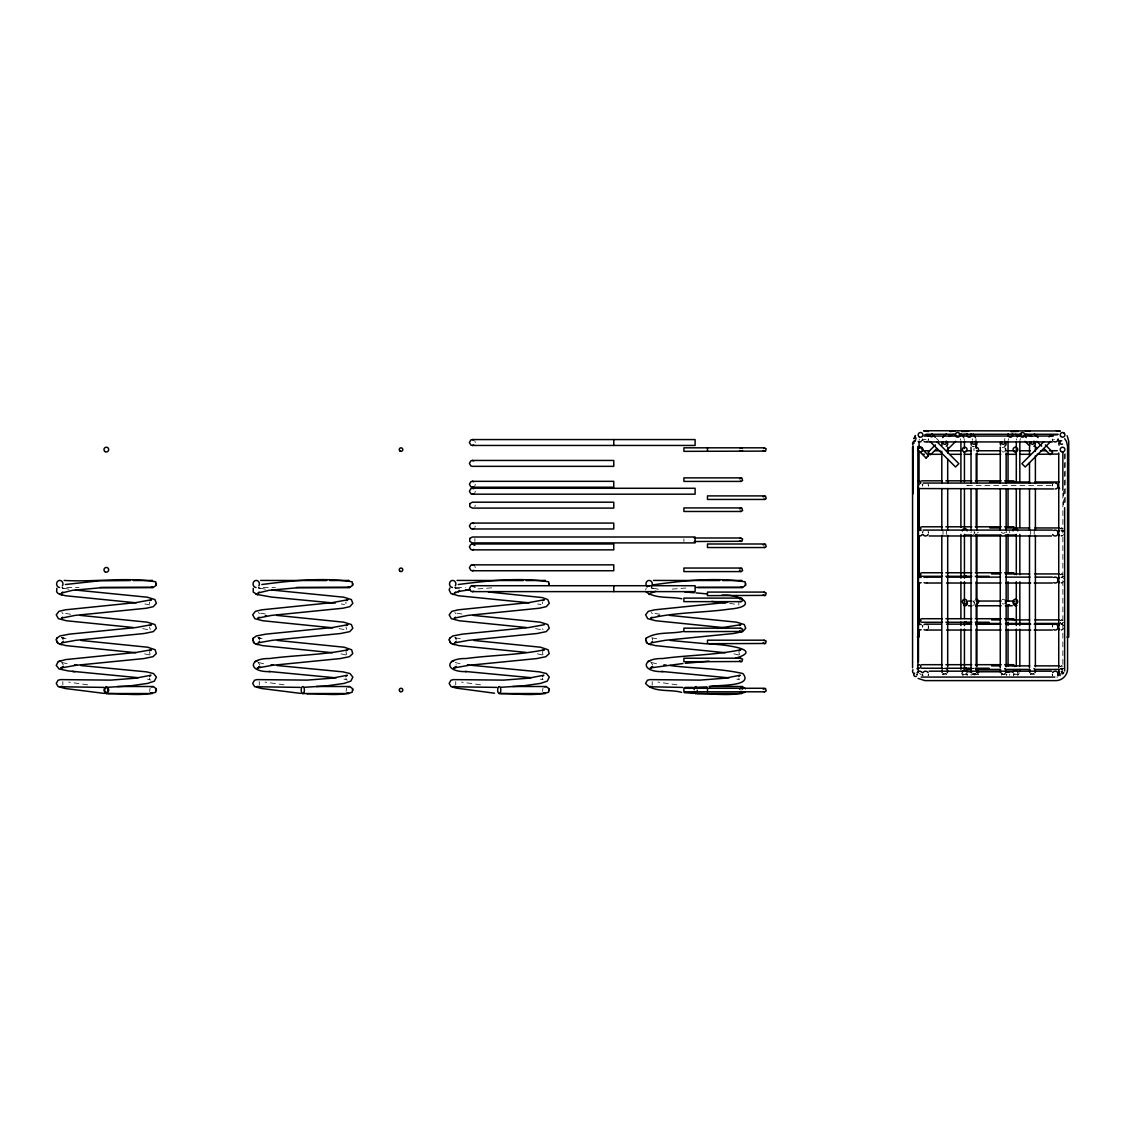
<?xml version="1.0" encoding="UTF-8"?>
<svg xmlns="http://www.w3.org/2000/svg" width="1125" height="1125" viewBox="0 0 1125 1125"><rect width="100%" height="100%" fill="white"/><g stroke="black" fill="none" stroke-linecap="round" stroke-linejoin="round"><path stroke-width="0.75" stroke-dasharray="5 3.75" d="M149.527 651.572L150.061 654.637M345.966 651.572L346.514 654.637M542.419 651.572L542.953 654.637M738.872 651.572L739.406 654.637M1004.555 440.423L1004.906 438.567M1016.409 439.903L1016.62 438.862M1019.911 440.423L1020.445 438.581M1008.141 440.311L1008.577 438.764M62.859 685.125L62.831 681.581M259.312 685.125L259.284 681.581M455.766 685.125L455.723 681.581M652.219 685.125L652.177 681.581M919.181 440.002L919.42 439.088M474.877 485.747L475.27 484.27M474.877 492.708L475.27 491.231M474.877 506.63L475.27 505.153M474.877 527.498L475.27 526.036M474.877 541.42L474.877 538.481M942.989 673.791L942.989 674.719L943.214 673.833A2.953 2.953 0 0 0 946.223 673.734L946.519 674.719L946.519 673.791M972.211 674.719L972.45 673.833A2.953 2.953 0 0 0 975.459 673.734L972.506 673.734A1.772 1.772 0 0 0 972.211 674.719L972.211 673.791M1001.447 674.719L1001.686 673.833A1.772 1.772 0 0 0 1001.447 674.719L1001.447 673.791M1030.683 673.791L1030.683 674.719L1030.922 673.833A2.953 2.953 0 0 0 1033.917 673.734A1.772 1.772 0 0 1 1034.213 674.719L1034.213 673.791M645.595 590.048L646.242 588.023M150.131 687.895L149.625 691.355M346.584 687.895L346.078 691.355M543.023 687.895L542.517 691.355M1018.462 674.634L1019.152 673.158M1006.453 675L1006.945 674.128M1061.536 672.933L1062.858 668.827L1062.858 490.205M1014.975 673.523L1013.766 674.831M1002.867 673.945L1001.545 675.169M1062.562 535.584L1061.086 535.978A2.953 2.953 0 0 0 1062.562 535.584L1063.645 534.516M1062.562 582.623L1061.086 583.017A2.953 2.953 0 0 0 1062.562 582.623L1063.645 581.541M1062.562 629.648L1061.086 630.042A2.953 2.953 0 0 0 1062.562 629.648L1063.645 628.566M921.22 440.409L924.933 439.341L928.575 440.339M1052.339 440.241L1054.378 439.481M1061.677 527.962L1060.144 528.848A1.772 1.772 0 0 1 1063.209 528.848L1060.58 527.962M1061.677 573.933L1060.144 574.819A1.772 1.772 0 0 1 1063.209 574.819L1060.58 573.933M1061.677 619.903L1060.144 620.789A1.772 1.772 0 0 1 1063.209 620.789L1060.58 619.903M1061.677 665.873L1060.144 666.759A1.772 1.772 0 0 1 1063.209 666.759L1060.58 665.873M672.244 589.092L688.612 587.827M477.956 588.895L492.159 587.827M66.783 587.475L78.989 587.461M263.236 587.475L275.442 587.461M456.581 587.475L465.427 587.461M967.387 485.536L1053.9 485.536M1056.698 677.067L1057.655 677.067M676.941 684.83L657.984 682.102M480.502 684.83L461.545 682.102M284.048 684.83L265.092 682.102M87.595 684.83L68.639 682.102M729.591 603.323L739.055 604.898M659.939 614.25L653.147 613.139M70.594 614.25L63.788 613.139M535.584 628.636L543.488 630.112L542.461 628.805M339.145 628.636L347.048 630.112L345.881 626.991M142.692 628.636L150.595 630.112L149.428 626.991M658.308 589.205L650.883 587.728L653.288 588.459M461.953 614.039L456.694 613.139M265.416 589.205L257.977 587.728L259.65 588.234L258.75 587.869M265.5 614.039L260.241 613.139M68.963 589.205L61.537 587.728L63.211 588.234L62.297 587.869M733.922 653.85L740.545 655.341M537.469 653.85L544.092 655.341M341.016 653.85L347.639 655.341M144.577 653.85L151.186 655.341M537.736 603.97L540.998 604.547M656.691 638.761L651.783 637.833L653.428 638.297M341.283 603.97L344.559 604.547M460.252 638.761L455.344 637.833L456.989 638.297M144.83 603.97L149.709 604.898M459.731 588.881L454.43 587.728L456.834 588.459M260.536 638.297L258.891 637.833L262.462 638.55M66.009 638.55L61.566 637.594L63.155 638.817L61.692 637.27L63.323 640.223M656.536 663.778L651.263 662.484M460.083 663.778L454.402 662.259L456.202 664.734M263.63 663.778L258.37 662.484M67.191 663.778L61.917 662.484M736.819 679.078L739.237 679.697M540.38 679.078L542.798 679.697M343.927 679.078L347.288 680.077M147.473 679.078L150.848 680.077M1062.562 530.48L1061.086 530.086A2.953 2.953 0 0 1 1062.562 530.48L1063.645 531.562M1062.562 577.519L1061.086 577.125A2.953 2.953 0 0 1 1062.562 577.519L1063.645 578.587M1062.562 624.544L1061.086 624.15A2.953 2.953 0 0 1 1062.562 624.544L1063.645 625.627M1062.562 671.569L1061.086 671.175A2.953 2.953 0 0 1 1062.562 671.569L1064.039 674.128A2.953 2.953 0 0 0 1063.645 672.652M61.566 637.594L64.083 638.297L62.438 637.833M258.019 637.594L259.692 638.072L258.764 637.72M258.736 587.953L260.381 588.459M62.283 587.953L63.928 588.459M455.217 637.72L456.145 638.072M651.642 587.869L652.556 588.234M455.203 587.869L456.103 588.234M921.459 674.972L919.519 673.355M650.855 662.259L652.697 664.875M257.962 662.259L259.791 664.875M61.509 662.259L63.352 664.875M978.75 674.831L977.541 673.523M966.966 674.831L965.756 673.523M936.45 438.412L938.742 440.705M454.809 637.495L456.061 638.817M258.356 637.495L259.608 638.817M258.145 637.27L259.762 640.223M651.136 587.475L652.261 588.558M454.683 587.475L455.822 588.558M258.23 587.475L259.369 588.558M61.791 587.475L62.916 588.558M739.167 679.247L738.745 677.995M346.275 679.247L345.839 677.995M149.822 679.247L149.4 677.995M651.277 612.506L652.345 613.688M454.823 612.506L455.892 613.688M258.37 612.506L259.453 613.688M61.931 612.506L63 613.688M973.364 673.158L974.067 674.634M961.58 673.158L962.283 674.634M542.939 679.5L542.292 677.995M972.155 438.764L972.591 440.311M960.37 438.764L960.806 440.311M738.872 603.703L738.773 602.03M542.419 603.703L542.32 602.03M149.527 603.703L149.428 602.03M652.289 638.592L652.669 640.223M455.836 638.592L456.216 640.223M345.98 603.703L345.881 602.03M1004.977 674.719L1004.752 673.833A2.953 2.953 0 0 1 1001.742 673.734L1004.681 673.734A1.772 1.772 0 0 1 1004.977 674.719L1004.977 673.791M917.283 674.719L917.058 673.833A1.772 1.772 0 0 1 917.283 674.719L917.283 673.791M916.692 674.128L917.1 675.605M474.877 441.042L475.27 442.519M474.877 566.311L475.27 567.788M1034.213 674.719L1033.973 673.833L1030.978 673.734A1.772 1.772 0 0 0 1030.683 674.719M975.755 674.719L975.516 673.833A1.772 1.772 0 0 1 975.755 674.719L975.755 673.791M975.825 438.567L976.177 440.423M964.041 438.567L964.392 440.423M1065.22 453.558L1065.22 505.969M1064.63 454.064L1064.63 505.955M1063.448 491.147L1063.448 506.714M1063.448 672.089L1063.448 673.791M1034.213 530.93L1034.213 534.389M1030.683 530.93L1030.683 534.389M946.519 530.93L946.519 534.389M942.989 530.93L942.989 534.389M683.902 538.875L683.902 541.519M942.989 674.719A1.772 1.772 0 0 1 943.214 673.833L946.223 673.734A1.772 1.772 0 0 1 946.519 674.719M974.348 674.128A2.362 1.673 -90 0 1 974.123 675.309M971.241 675.309A2.362 1.673 -90 0 1 971.016 674.128M973.519 601.369A2.362 1.673 -90 0 1 973.519 605.447M974.123 531.506A2.362 1.673 -90 0 1 973.519 534.727M971.016 532.688A2.362 1.673 -90 0 1 971.241 531.506M1009.716 674.128A2.362 1.673 -90 0 1 1009.491 675.309M1006.608 675.309A2.362 1.673 -90 0 1 1006.383 674.128M1009.491 531.506A2.362 1.673 -90 0 1 1009.716 532.688M1006.383 532.688A2.362 1.673 -90 0 1 1006.608 531.506M968.006 485.297A1.772 1.252 -90 0 1 966.755 485.297M966.769 673.538A2.362 2.362 0 0 1 962.691 673.538M1017.45 673.538A2.362 2.362 0 0 1 1013.372 673.538M978.258 673.538A2.362 2.362 0 0 1 974.18 673.538M1004.513 451.631A2.362 2.362 0 0 1 1002.15 451.631M1002.15 447.539A2.362 2.362 0 0 1 1004.513 447.539M974.18 450.759A2.362 2.362 0 0 1 974.18 448.411M1005.37 673.538A2.362 2.362 0 0 1 1001.292 673.538M1005.37 532.097A2.362 2.362 0 0 1 1001.292 532.097M1004.513 603.675A2.362 2.362 0 0 1 1002.15 603.675M1002.15 599.597A2.362 2.362 0 0 1 1004.513 599.597M978.258 532.097A2.362 2.362 0 0 1 977.4 532.955M975.038 532.955A2.362 2.362 0 0 1 974.18 532.097M974.18 602.817A2.362 2.362 0 0 1 974.18 600.455M922.598 438.975L922.191 440.452A2.953 2.953 0 0 0 922.598 438.975L922.992 440.452A2.953 2.953 0 0 1 922.598 438.975M928.491 438.975L928.097 440.452A2.953 2.953 0 0 0 928.491 438.975M922.992 484.538L922.598 486A2.953 2.953 0 0 0 922.191 484.538L922.598 486A2.953 2.953 0 0 1 922.992 484.538M922.992 531.562L922.598 533.039A2.953 2.953 0 0 1 922.992 531.562M922.992 625.627L922.598 627.089A2.953 2.953 0 0 0 922.191 625.627L922.598 627.089A2.953 2.953 0 0 1 922.992 625.627M928.491 627.089L928.097 628.566A2.953 2.953 0 0 0 928.097 625.627L928.491 627.089M922.598 674.128L922.191 675.605A2.953 2.953 0 0 0 922.598 674.128L922.992 675.605A2.953 2.953 0 0 1 922.598 674.128M928.491 674.128L928.097 675.605A2.953 2.953 0 0 0 928.491 674.128M967.387 674.128L967.064 675.309A2.362 2.362 0 0 0 967.387 674.128M1052.648 484.538L1052.255 486A2.953 2.953 0 0 1 1052.648 484.538M1018.069 674.128L1017.745 675.309A2.362 2.362 0 0 0 1018.069 674.128M1052.648 625.627L1052.255 627.089A2.953 2.953 0 0 1 1052.648 625.627M1063.209 530.62L1061.677 531.506A1.772 1.772 0 0 0 1063.209 530.62M1063.209 576.591L1061.677 577.477A1.772 1.772 0 0 0 1063.209 576.591M1063.209 622.561L1061.677 623.447A1.772 1.772 0 0 0 1063.209 622.561M1063.209 668.531L1061.677 669.417L1060.144 668.531A1.772 1.772 0 0 0 1063.209 668.531M1064.236 672.652L1061.677 674.128A2.953 2.953 0 0 0 1064.236 672.652M944.747 668.236L943.284 668.63A2.953 2.953 0 0 1 944.747 668.236M973.983 668.236L972.506 668.63A2.953 2.953 0 0 1 973.983 668.236M1061.677 668.236L1060.2 668.63A2.953 2.953 0 0 1 1063.153 668.63L1061.677 668.236M973.983 446.639L972.506 446.245A2.953 2.953 0 0 0 973.983 446.639M1062.562 673.186L1061.677 672.947A1.772 1.772 0 0 1 1063.209 673.833L1062.562 673.186M1060.791 623.208L1060.144 622.561A1.772 1.772 0 0 0 1060.791 623.208M1052.648 440.452L1052.255 438.975A2.953 2.953 0 0 0 1052.648 440.452M1052.648 675.605L1052.255 674.128A2.953 2.953 0 0 0 1052.648 675.605M1013.667 675.309L1013.358 674.128A2.362 2.362 0 0 0 1013.667 675.309M928.491 486L928.097 484.538A2.953 2.953 0 0 1 928.491 486M928.491 533.039L928.097 531.562A2.953 2.953 0 0 1 928.491 533.039M962.986 675.309L962.662 674.128A2.362 2.362 0 0 0 962.986 675.309"/><path stroke-width="1.5" d="M1019.841 669.417L1019.602 671.639M100.055 587.461L153.225 587.489L156.15 585.352L155.728 581.808C126.197 576.844 94.416 582.314 64.139 580.43M296.508 587.461L349.664 587.489L352.603 585.352L352.181 581.808C323.002 577.195 291.403 580.739 261.816 584.508M549.056 585.323L548.634 581.808C519.455 577.195 487.856 580.739 458.269 584.508M698.091 587.489L742.57 587.489L745.495 585.352L745.088 581.808C715.388 577.238 683.212 580.627 653.161 584.845M156.15 585.352L156.417 583.538M352.603 585.352L352.856 583.538M549.056 585.352L549.309 583.538M745.495 585.352L745.763 583.538M915.708 439.327L916.073 437.962M136.055 652.739L65.855 645.595L58.219 643.528L56.306 639.83M332.508 652.739L262.308 645.595L254.672 643.528L252.745 639.83M526.092 652.416L458.761 645.595L451.125 643.528L449.198 639.83M725.4 652.739L655.2 645.595L647.564 643.528L645.652 639.83M56.784 638.269L59.892 635.962L69.567 634.12L135.942 627.539L151.453 624.698L150.173 625.5M253.223 638.269L256.345 635.962L266.02 634.12L332.395 627.539L347.906 624.698L346.627 625.5M449.677 638.269L452.784 635.962L462.459 634.12L528.834 627.539L544.359 624.698M646.13 638.269C656.353 631.477 670.795 634.022 682.608 631.575M56.25 640.013L56.827 638.086M252.703 640.013L253.28 638.086M449.156 640.013L449.733 638.086M645.595 640.013L646.172 638.086M56.798 588.319L56.658 591.82L58.008 593.452L65.222 595.716L136.252 602.831M253.252 588.319L253.223 592.116L257.667 594.773M914.077 438.75L915.511 435.488M449.803 588.023L449.156 590.048L450.9 593.452L458.128 595.716L529.158 602.831M259.228 592.073L257.962 593.044L269.1 590.288L298.406 587.672L349.622 587.405L347.977 587.18M455.667 592.073L454.416 593.044L459.661 591.202L458.1 591.525L469.688 589.753M62.775 592.073L61.523 593.044L72.661 590.288L101.967 587.672L153.169 587.405L151.523 587.18M914.147 438.441L915.272 435.895M149.653 676.181L150.919 675.239L135.45 678.206L110.686 680.119L60.511 679.612L58.05 680.259L56.25 683.423L58.134 686.602L65.18 688.5L104.302 693.408M738.998 676.181L740.278 675.239L724.795 678.206L700.031 680.119L649.856 679.612L647.395 680.259L645.595 683.423C653.217 692.93 670.542 689.034 681.68 692.381M346.092 676.181L347.372 675.239L331.889 678.206L307.125 680.119L256.964 679.612L254.503 680.259L252.703 683.423L254.587 686.602L261.633 688.5L300.755 693.408M542.545 676.181L543.825 675.239L528.342 678.206L503.578 680.119L453.403 679.612L450.942 680.259L449.142 683.423L451.027 686.602L456.258 688.106L494.494 693.211M62.677 617.189L61.369 618.131L75.066 615.403L146.447 608.231L153.366 606.656L156.375 603.323L154.912 599.569L147.333 597.206L75.431 590.034M259.116 617.189L257.808 618.131L271.519 615.403L342.886 608.231L349.805 606.656L352.828 603.323L351.352 599.569L343.786 597.206L271.884 590.034M652.022 617.189L650.714 618.131C676.336 612.084 703.378 612.858 729.492 609.089C760.598 606.53 739.575 593.438 721.659 595.294M455.569 617.189L454.261 618.131L467.958 615.403L539.339 608.231L546.258 606.656L549.281 603.323L547.805 599.569L542.222 597.572L488.405 591.961M117.155 686.503L153.281 686.517L156.178 688.725L155.686 692.269C140.667 696.502 123.581 693.38 107.902 693.633M316.308 686.489L349.72 686.517L352.631 688.725L352.125 692.269C338.006 696.445 321.82 693.352 307.055 693.788M512.761 686.489L546.173 686.517L549.084 688.725L548.578 692.269C533.559 696.502 516.473 693.38 500.808 693.633M1017.225 437.133L1018.111 435.516M63.042 666.38L61.889 667.786L76.162 665.283L143.845 658.575L152.958 656.691L156.291 653.625L155.18 649.758L147.628 647.212L80.958 640.448M259.495 666.38L258.342 667.786L272.616 665.283L340.284 658.575L349.411 656.691L352.73 653.625L351.633 649.758L344.081 647.212L277.397 640.448M455.948 666.38L454.781 667.786L469.069 665.283L536.737 658.575L545.864 656.691L549.183 653.625L548.086 649.758L540.52 647.212L473.85 640.448M652.402 666.38L651.234 667.786L682.959 663.525M150.173 600.539L151.453 599.752L135.914 602.606L65.362 609.82L58.95 611.339L56.264 614.827L58.402 618.666L66.347 620.747L133.411 627.511M346.627 600.539L347.906 599.752L332.353 602.606L261.816 609.82L255.403 611.339L252.717 614.827L254.841 618.666L262.8 620.747L332.747 627.834M543.066 600.539L544.345 599.752L528.806 602.606L458.255 609.82L451.856 611.339L449.17 614.827L451.294 618.666L459.239 620.747L526.303 627.511M150.455 650.166L149.836 650.616L151.425 649.786L136.223 652.416L65.644 659.587L58.022 661.781L56.264 665.423L59.062 668.967L68.316 670.922L138.22 677.686M346.894 650.166L346.289 650.616L347.878 649.786C322.186 655.144 295.636 655.045 269.648 658.533C247.373 658.139 248.4 672.342 270.141 671.611M543.347 650.166L542.742 650.616L544.331 649.786C518.639 655.13 492.089 655.031 466.087 658.533C443.827 658.139 444.853 672.342 466.594 671.611M739.8 650.166L739.181 650.616L740.77 649.786C715.092 655.144 688.542 655.045 662.541 658.533C640.28 658.139 641.306 672.342 663.047 671.611M739.519 625.5L740.812 624.698L717.342 628.383M919.153 451.125L926.03 458.002L926.55 457.481M919.35 446.344L928.519 455.513L927.998 456.033M742.598 450.464L741.066 451.35L739.547 450.464M739.547 478.758L741.952 478.111L742.598 480.53L741.066 481.416L683.902 481.416L683.902 477.872L741.066 477.872M739.547 508.809L741.952 508.163L742.598 510.581L741.066 511.467L683.902 511.467L683.902 507.923L741.066 507.923M763.116 496.786L765.534 496.139L766.181 498.558L764.648 499.444L707.484 499.444L707.484 495.9L764.648 495.9M763.116 544.88L765.534 544.233L766.181 546.652L764.648 547.538L707.484 547.538L707.484 543.994L764.648 543.994M739.547 568.927L741.952 568.28L742.598 570.698L741.066 571.584L683.902 571.584L683.902 568.041L741.066 568.041M739.547 598.978L741.952 598.331L742.598 600.75L741.066 601.636L683.902 601.636L683.902 598.106L741.066 598.106M935.381 444.909L928.083 452.208L930.586 454.711L936.661 448.622M942.68 437.611L946.322 433.955M926.03 458.002L928.519 455.513M947.236 449.845L955.744 441.323M739.547 689.161L741.066 688.275L742.598 689.161M763.116 689.161L765.534 688.514L766.181 690.919L764.648 691.805L683.902 691.805L683.902 688.275L764.648 688.275M1043.803 441.731L1021.88 463.655L1025.212 466.987L1050.778 441.422M63.042 641.616L61.72 642.839L75.853 640.308L144.169 633.516L153.352 631.617L156.375 628.284L154.898 624.53L147.319 622.181L80.17 615.375M259.495 641.616L258.173 642.839L272.306 640.308L340.608 633.516L349.791 631.617L352.828 628.284L351.352 624.53L343.758 622.181L276.623 615.375M455.948 641.616L454.612 642.839L468.759 640.308L537.061 633.516L546.244 631.617L549.281 628.284L547.805 624.53L540.211 622.181L473.062 615.375M652.388 641.616L651.066 642.839L665.212 640.308L733.514 633.516L742.697 631.617L745.72 628.284L744.258 624.53L736.664 622.181L669.516 615.375M948.825 436.458L953.297 434.405M650.869 593.044L655.819 591.272M745.031 692.269C730.013 696.502 712.927 693.38 697.247 693.633M1048.922 436.837L1053.436 434.869L1057.486 434.756M648.112 586.364L649.828 585.661M962.634 435.052L965.081 434.405M150.778 581.133L152.48 580.444L133.312 580.556M347.231 581.133L348.933 580.444L329.766 580.556M543.684 581.133L545.372 580.444L526.219 580.556M740.123 581.133L741.825 580.444L722.658 580.556M61.158 660.558L58.472 661.528M257.611 660.558L254.925 661.528M454.05 660.558L451.378 661.528M650.503 660.558L647.831 661.528M63.436 666.998L60.82 667.941L62.508 667.336M259.889 666.998L257.273 667.941L258.961 667.336M456.342 666.998L453.727 667.941L455.414 667.336M652.795 666.998L650.18 667.941L651.853 667.336M61.636 686.348L60.131 686.756L103.739 687.389M258.089 686.348L256.584 686.756L300.192 687.389M454.542 686.348L453.023 686.756L496.631 687.389M650.995 686.348L649.477 686.756L682.748 687.417M1011.066 431.662L1018.434 431.381M950.034 431.55L955.055 430.917M961.819 431.55L968.695 431.311M472.331 439.566L470.855 439.959L469.378 442.519L470.855 445.064L472.331 445.458L695.109 445.458L695.109 439.566L472.331 439.566L473.808 439.959M472.331 445.458L473.808 445.064M472.331 460.448L470.855 460.842L469.378 463.387L470.855 465.947L472.331 466.341L613.772 466.341L613.772 460.448L472.331 460.448L473.808 460.842M472.331 481.331L470.855 481.725L469.378 484.27L470.855 486.83L472.331 487.223L613.772 487.223L613.772 481.331L472.331 481.331L473.808 481.725M472.331 487.223L473.808 486.83M472.331 488.278L470.855 488.686L469.378 491.231L470.855 493.777L472.331 494.184L695.109 494.184L695.109 488.278L472.331 488.278L473.808 488.686M472.331 494.184L473.808 493.777M740.194 448.059L741.952 448.059M472.331 523.083L470.855 523.477L469.378 526.036L470.855 528.581L472.331 528.975L613.772 528.975L613.772 523.083L472.331 523.083L473.808 523.477M763.763 448.059L766.181 448.706L765.534 451.111L683.902 451.35L683.902 447.82L764.648 447.82M472.331 528.975L473.808 528.581M472.331 543.966L470.855 544.359L469.378 546.905L470.855 549.464L472.331 549.858L613.772 549.858L613.772 543.966L472.331 543.966L474.877 545.442M472.331 549.858L473.808 549.464M472.331 564.848L470.855 565.242L469.378 567.788L470.855 570.347L472.331 570.741L613.772 570.741L613.772 564.848L472.331 564.848L473.808 565.242M472.331 570.741L473.808 570.347M472.331 585.717L470.855 586.125L469.378 588.67L470.855 591.216L472.331 591.623L695.109 591.623L695.109 585.717L472.331 585.717L474.877 587.194M472.331 591.623L473.808 591.216M740.194 538.228L742.598 538.875L741.952 541.28L694.223 541.519M763.763 592.327L766.181 592.973L765.534 595.392L707.484 595.631L707.484 592.087L764.648 592.087M740.194 628.397L742.598 629.044L741.952 631.462L683.902 631.688L683.902 628.158L741.066 628.158M763.763 640.42L766.181 641.067L765.534 643.472L707.484 643.711L707.484 640.181L764.648 640.181M740.194 658.448L742.598 659.095L741.952 661.514L683.902 661.753L683.902 658.209L741.066 658.209M741.952 691.566L740.194 691.566M65.362 584.508L99.042 580.837L130.303 580.542M923.892 430.959L926.128 430.72M1058.597 454.064L1037.264 454.303M735.413 658.252C767.812 648.661 715.908 643.725 709.158 644.062M727.678 602.311L654.708 609.82L648.295 611.339L645.609 614.827L647.747 618.666L655.692 620.747L725.639 627.834M153.014 686.672L151.439 686.812M349.467 686.672L347.892 686.812M545.906 686.672L544.345 686.812M742.359 686.672L740.798 686.812M1025.381 430.959L1030.219 431.381M709.087 661.177L685.322 663.314M709.58 686.7C715.331 684.478 754.355 687.459 742.894 673.552C719.072 668.123 694.237 668.686 670.036 665.522M1057.261 450.703L1049.428 450.759M706.964 686.869L697.584 687.277M695.841 587.447L742.514 587.405L740.869 587.18M108.239 687.277L129.952 685.913L147.727 683.381L154.378 681.131L156.417 677.123L153.548 673.552L146.573 671.864L80.691 665.522M304.692 687.277L326.405 685.913L344.166 683.381L350.831 681.131L352.856 677.123L349.988 673.552L343.012 671.864L277.13 665.522M501.131 687.277L522.858 685.913L540.619 683.381L547.27 681.131L549.309 677.123L546.441 673.552L539.466 671.864L471.53 665.297M693.084 687.389L685.097 687.431M923.906 430.734L928.434 431.536M1026.605 434.391L1031.906 436.458M709.214 686.489L742.261 686.475L745.537 688.781M260.592 580.43L326.756 580.542M457.045 580.43L523.209 580.542M653.484 580.43L719.648 580.542M106.13 693.548L152.395 693.534L150.722 692.817M302.583 693.548L348.848 693.534L347.175 692.817M499.036 693.548L545.302 693.534L543.614 692.817M695.489 693.548L741.755 693.534L740.067 692.817M924.356 430.734L1060.369 430.959M926.1 434.25L955.659 434.264M959.105 434.25L1021.669 434.264M1025.114 434.25L1058.147 434.264M924.033 436.036L1053.281 436.036M927.112 441.928L1052.452 441.928M924.356 450.759L929.573 450.759M934.777 450.759L939.994 450.759M946.941 450.759L960.834 450.759M966.052 450.759L971.255 450.759M976.472 450.759L1000.786 450.759M1006.003 450.759L1014.68 450.759M1019.897 450.759L1030.317 450.759M1040.737 450.759L1045.955 450.759M927.83 454.303L941.723 454.303M950.414 454.303L960.834 454.303M964.308 454.303L971.255 454.303M976.472 454.303L1000.786 454.303M1006.003 454.303L1016.423 454.303M1019.897 454.303L1030.317 454.303M921.642 480.825L942.412 480.825M945.872 480.825L971.817 480.825M975.291 480.825L1001.236 480.825M1004.695 480.825L1013.358 480.825A1.772 1.252 -90 0 1 1014.441 481.697M989.873 481.992L1000.252 481.992M1005.455 481.992L1029.67 481.992M1034.859 481.992L1059.089 481.992M923.077 483.061L1053.281 483.061M1053.619 488.953L918.169 488.559M921.642 526.795L942.412 526.795M945.872 526.795L971.817 526.795M975.291 526.795L1001.236 526.795M1004.695 526.795L1013.358 526.795M989.873 527.962L1000.252 527.962M1005.455 527.962L1029.67 527.962M1034.859 527.962L1059.089 527.962M923.077 530.086L1052.452 530.086M965.025 535.036L971.916 535.036M975.361 535.036L1001.166 535.036M1005.37 535.036L1015.706 535.036M929.18 535.978L1051.566 535.978M694.223 537.989L741.066 537.989M921.642 572.752L942.412 572.752M945.872 572.752L971.817 572.752M975.291 572.752L1001.236 572.752M1004.695 572.752L1013.358 572.752M991.603 573.933L1000.252 573.933M1005.455 573.933L1029.67 573.933M1034.859 573.933L1059.089 573.933M921.642 576.295L942.412 576.295M945.872 576.295L971.817 576.295M975.291 576.295L989.128 576.295M927.112 577.125L941.33 577.125M946.547 577.125L970.903 577.125M976.12 577.125L1000.463 577.125M1005.68 577.125L1030.022 577.125M1035.239 577.125L1052.452 577.125M927.112 583.017L941.33 583.017M946.547 583.017L971.578 583.017M976.12 583.017L1001.137 583.017M1005.68 583.017L1030.697 583.017M1034.184 583.017L1052.452 583.017M968.484 601.045L971.916 601.045M977.077 601.045L1001.166 601.045M1005.37 601.045L1012.261 601.045M968.484 605.756L971.916 605.756M975.361 605.756L1001.166 605.756M1005.37 605.756L1012.261 605.756M921.642 618.722L942.412 618.722M945.872 618.722L971.817 618.722M975.291 618.722L1001.236 618.722M1004.695 618.722L1013.358 618.722M991.603 619.903L1000.252 619.903M1005.455 619.903L1029.67 619.903M1034.859 619.903L1059.089 619.903M921.642 622.266L942.412 622.266M945.872 622.266L971.817 622.266M975.291 622.266L989.128 622.266M967.387 623.447L970.847 623.447M976.036 623.447L1000.252 623.447M1005.455 623.447L1029.67 623.447M1034.859 623.447L1059.089 623.447M927.112 624.15L941.33 624.15M946.547 624.15L971.578 624.15M976.12 624.15L1001.137 624.15M1005.68 624.15L1030.697 624.15M1034.184 624.15L1052.452 624.15M927.112 630.042L941.33 630.042M946.547 630.042L971.578 630.042M976.12 630.042L1001.137 630.042M1005.68 630.042L1030.697 630.042M1034.184 630.042L1052.452 630.042M917.283 637.003L919.055 637.003L919.055 630.014M1066.978 637.003L1068.75 637.003L1068.75 441.337L1067.161 435.755M921.642 664.692L942.412 664.692M945.872 664.692L971.817 664.692M975.291 664.692L1001.236 664.692M1004.695 664.692L1013.358 664.692M991.603 665.873L1000.252 665.873M1005.455 665.873L1029.67 665.873M1034.859 665.873L1059.089 665.873M921.642 668.236L942.412 668.236M945.872 668.236L971.817 668.236M975.291 668.236L989.128 668.236M967.387 669.417L970.847 669.417M976.036 669.417L1000.252 669.417M1005.455 669.417L1029.67 669.417M1034.859 669.417L1059.089 669.417M929.18 671.175L1051.566 671.175M968.484 671.766L971.916 671.766M977.077 671.766L1001.166 671.766M1005.37 671.766L1012.261 671.766M921.178 677.067L1054.87 677.067M924.919 434.63L931.978 436.95M1056.375 430.734L1059.722 431.283M923.034 454.219L924.356 454.303M693.647 693.408L684.295 692.634M1015.312 434.391L1017.844 434.925M684.858 591.961L694.195 592.762M695.995 592.917L706.711 593.859M681.806 598.767C670.219 596.362 655.734 599.133 646.003 591.82M706.795 643.837L670.303 640.448M711.703 601.411L725.597 602.831M470.039 590.217L465.905 589.739M531.127 677.686L465.286 671.456M335.152 603.127L271.547 597.08L255.98 594.267M663.862 664.833L666.281 665.114M661.739 671.456L729.098 677.869M467.423 664.833L469.828 665.114M270.97 664.833L273.375 665.114M268.833 671.456L336.192 677.869M74.517 664.833L76.922 665.114M72.38 671.456L74.911 671.752M764.648 451.35L763.116 450.464M740.194 481.177L741.066 481.416M763.763 499.205L764.648 499.444M740.194 511.228L741.066 511.467M763.763 547.298L764.648 547.538M741.066 541.519L739.547 540.633M741.066 571.584L739.547 570.698M764.648 595.631L763.116 594.745M740.194 601.397L741.066 601.636M741.066 631.688L739.547 630.816M764.648 643.711L763.116 642.825M741.066 661.753L739.547 660.867M763.763 691.566L764.648 691.805M649.055 644.161L650.742 644.639M452.602 644.161L454.289 644.639M256.163 644.161L257.836 644.639M59.709 644.161L61.383 644.639M648.886 594.267L649.673 594.506M452.433 594.267L453.22 594.506M59.541 594.267L61.973 594.998M926.564 434.616L928.856 435.867M918.098 678.417L924.947 680.611L1055.784 680.611C1062.084 680.752 1067.709 675.127 1067.569 668.827L1067.569 446.414L1066.556 441.619L1064.728 438.736M1034.409 433.955L1038.052 437.611M1045.35 444.909L1052.648 452.208L1050.159 454.711L1044.07 448.622M1036.772 441.323L1041.638 446.189M1023.834 435.178L1026.267 437.611M1034.789 446.119L1037.222 448.552M1024.987 441.323L1029.853 446.189M931.866 433.828L935.297 437.273M936.942 441.731L958.866 463.655L955.533 466.987L929.953 441.422M646.073 641.953L647.325 643.275M56.714 641.953L57.98 643.275M449.62 641.953L450.872 643.275M253.167 641.953L254.419 643.275M973.308 434.166L975.417 437.414M961.523 434.166L963.633 437.414M549.084 688.781L549.295 690.595M352.631 688.781L352.856 690.595M156.403 690.595L156.178 688.725M1064.63 507.684L1064.63 670.964M1062.858 451.673L1062.858 490.205M1058.737 452.995L1058.737 667.856M1035.394 447.131L1035.394 451.238M1035.394 455.667L1035.394 483.412M1035.394 488.616L1035.394 530.227M1035.394 535.43L1035.394 666.745M1029.502 447.131L1029.502 455.667M1029.502 462.6L1029.502 483.412M1029.502 488.616L1029.502 530.227M1029.502 535.43L1029.502 667.856M1019.841 441.464L1019.841 481.795M1019.841 488.798L1019.841 527.386M1019.841 534.389L1019.841 574.72M1019.841 581.737L1019.841 625.57M1019.841 629.086L1019.841 665.902M1016.297 441.464L1016.297 481.795M1016.297 488.798L1016.297 527.386M1016.297 534.389L1016.297 574.72M1016.297 581.737L1016.297 625.57M1016.297 629.086L1016.297 665.902M1008.042 441.464L1008.042 481.795M1008.042 488.798L1008.042 527.386M1008.042 534.389L1008.042 572.977M1008.042 581.737L1008.042 601.031M1008.042 604.533L1008.042 618.553M1008.042 622.069L1008.042 625.57M1008.042 629.086L1008.042 665.902M1006.158 452.995L1006.158 483.412M1006.158 488.616L1006.158 530.227M1006.158 535.43L1006.158 666.745M1000.266 447.131L1000.266 483.412M1000.266 488.616L1000.266 530.227M1000.266 535.43L1000.266 667.856M976.936 452.995L976.936 483.412M976.936 488.616L976.936 530.227M976.936 535.43L976.936 666.745M976.219 441.464L976.219 448.467M976.219 453.727L976.219 481.795M976.219 488.798L976.219 527.386M976.219 534.389L976.219 572.977M976.219 581.737L976.219 601.031M976.219 604.533L976.219 618.553M976.219 622.069L976.219 625.57M976.219 629.086L976.219 665.902M971.03 447.131L971.03 483.412M971.03 488.616L971.03 530.227M971.03 535.43L971.03 667.856M964.434 441.464L964.434 448.467M964.434 451.983L964.434 481.795M964.434 488.798L964.434 527.386M964.434 534.389L964.434 578.236M964.434 581.737L964.434 618.553M964.434 622.069L964.434 625.57M964.434 629.086L964.434 669.417M960.905 441.464L960.905 481.795M960.905 488.798L960.905 527.386M960.905 534.389L960.905 578.236M960.905 581.737L960.905 618.553M960.905 622.069L960.905 625.57M960.905 629.086L960.905 669.417M947.7 447.131L947.7 452.995M947.7 459.127L947.7 483.412M947.7 488.616L947.7 530.227M947.7 535.43L947.7 666.745M941.808 451.238L941.808 452.995M941.808 455.667L941.808 483.412M941.808 488.616L941.808 530.227M941.808 535.43L941.808 667.856M919.055 441.337L919.055 448.327M919.055 451.814L919.055 485.002M919.055 488.503L919.055 530.423M919.055 535.669L919.055 577.603M919.055 582.834L919.055 624.769M918.464 486.872L918.464 661.88M917.873 446.414L917.873 668.827M913.163 446.414L913.163 493.706M912.572 447.131L912.572 667.856M707.484 447.82L707.484 451.35M707.484 688.275L707.484 691.805M613.772 439.566L613.772 445.458M613.772 585.717L613.772 591.623M697.261 690.497A3.53 1.575 90 0 1 695.897 693.548A3.53 1.575 90 0 1 694.237 691.383M694.125 689.569A3.53 1.575 90 0 1 695.095 686.77M695.897 686.531A3.53 1.575 90 0 1 697.148 688.683M647.353 586.884A3.53 3.164 -89.9 0 1 646.523 581.977A3.53 3.164 -89.9 0 1 650.911 581.034A3.53 3.164 -89.9 0 1 651.755 585.942M499.444 686.531A3.53 1.589 -90 0 1 500.639 691.678A3.53 1.589 -90 0 1 498.08 692.423A3.53 1.589 -90 0 1 498.642 686.77M452.461 587.489A3.53 3.164 -89.9 0 1 449.62 583.087A3.53 3.164 -89.9 0 1 453.98 580.725A3.53 3.164 -89.9 0 1 455.302 585.942M303.005 686.531A3.53 1.575 90 0 1 304.2 691.678A3.53 1.575 90 0 1 301.627 692.423A3.53 1.575 90 0 1 302.189 686.77M256.008 587.489A3.53 3.164 -89.9 0 1 253.167 583.087A3.53 3.164 -89.9 0 1 257.527 580.725A3.53 3.164 -89.9 0 1 258.848 585.942M106.552 686.531A3.53 1.575 90 0 1 107.747 691.678A3.53 1.575 90 0 1 105.173 692.423A3.53 1.575 90 0 1 105.736 686.77M59.555 587.489A3.53 3.164 -89.9 0 1 56.714 583.087A3.53 3.164 -89.9 0 1 61.087 580.725A3.53 3.164 -89.9 0 1 62.395 585.942M913.992 443.391A1.772 1.772 0 0 1 915.525 440.747A2.953 2.953 0 0 0 912.966 445.163M916.397 676.252A1.772 1.772 0 0 1 913.992 675.605A1.772 1.772 0 0 1 914.639 673.186M946.28 441.633A1.772 1.772 0 0 1 945.886 443.869A1.772 1.772 0 0 1 943.608 443.869A1.772 1.772 0 0 1 943.214 441.633M975.516 441.633A1.772 1.772 0 0 1 973.983 444.277A1.772 1.772 0 0 1 972.45 441.633M1004.752 441.633A1.772 1.772 0 0 1 1004.358 443.869A1.772 1.772 0 0 1 1002.08 443.869A1.772 1.772 0 0 1 1001.686 441.633M1033.973 441.633A1.772 1.772 0 0 1 1032.441 444.277A1.772 1.772 0 0 1 1030.922 441.633M1062.562 444.037A1.772 1.772 0 0 1 1059.975 442.969A1.772 1.772 0 0 1 1061.677 440.747M1060.144 675.605A1.772 1.772 0 0 1 1060.144 673.833A2.953 2.953 0 0 1 1059.131 669.712M914.048 673.734A2.953 2.953 0 0 1 912.966 669.712M916.988 668.63A2.953 2.953 0 0 1 918.07 672.652M942.202 672.652A2.953 2.953 0 0 1 942.202 669.712M946.223 668.63A2.953 2.953 0 0 1 947.306 672.652M946.223 441.141A2.953 2.953 0 0 1 946.223 446.245M942.202 445.163A2.953 2.953 0 0 1 942.202 442.223M971.437 672.652A2.953 2.953 0 0 1 971.437 669.712M975.459 668.63A2.953 2.953 0 0 1 976.528 672.652M975.459 441.141A2.953 2.953 0 0 1 975.459 446.245M971.437 445.163A2.953 2.953 0 0 1 971.437 442.223M1000.659 672.652A2.953 2.953 0 0 1 1000.659 669.712M1004.681 668.63A2.953 2.953 0 0 1 1005.764 672.652M1004.681 441.141A2.953 2.953 0 0 1 1004.681 446.245M1000.659 445.163A2.953 2.953 0 0 1 1000.659 442.223M1029.895 672.652A2.953 2.953 0 0 1 1029.895 669.712M1033.917 668.63A2.953 2.953 0 0 1 1035 672.652M1033.917 441.141A2.953 2.953 0 0 1 1033.917 446.245M1029.895 445.163A2.953 2.953 0 0 1 1029.895 442.223M1059.131 445.163A2.953 2.953 0 0 1 1060.2 441.141M1016.888 605.447A2.362 2.362 0 0 1 1013.667 604.589A2.362 2.362 0 0 1 1014.525 601.369M1007.212 672.089A2.362 1.673 -90 0 1 1008.886 672.089M966.206 601.369A2.362 2.362 0 0 1 967.064 604.589A2.362 2.362 0 0 1 963.844 605.447M1009.491 604.589A2.362 1.673 -90 0 1 1007.212 605.447M1007.212 601.369A2.362 1.673 -90 0 1 1008.886 601.369M968.47 668.531A1.772 1.252 -90 0 1 966.136 667.645M968.47 622.561A1.772 1.252 -90 0 1 966.136 621.675M966.755 577.238A1.772 1.252 -90 0 1 966.136 575.705M918.169 481.05A1.772 1.772 0 0 1 920.587 483.469M918.169 527.02A1.772 1.772 0 0 1 920.405 527.414A1.772 1.772 0 0 1 920.405 529.692A1.772 1.772 0 0 1 918.169 530.086M1012.725 527.02A1.772 1.252 -90 0 1 1014.595 528.553M918.169 572.991A1.772 1.772 0 0 1 920.405 573.384A1.772 1.772 0 0 1 920.405 575.663A1.772 1.772 0 0 1 918.169 576.056M1012.725 572.991A1.772 1.252 -90 0 1 1014.595 574.523M918.169 618.961A1.772 1.772 0 0 1 920.405 619.355A1.772 1.772 0 0 1 920.405 621.633A1.772 1.772 0 0 1 918.169 622.027M1012.275 619.608A1.772 1.252 -90 0 1 1014.595 620.494M917.522 665.578A1.772 1.772 0 0 1 920.194 665.114A1.772 1.772 0 0 1 920.194 667.814A1.772 1.772 0 0 1 917.522 667.35M1012.275 665.578A1.772 1.252 -90 0 1 1014.595 666.464M1053.717 441.534A2.953 2.953 0 0 0 1058.147 438.975A2.953 2.953 0 0 0 1059.609 441.534M921.122 441.534A2.953 2.953 0 0 1 918.169 441.534M1055.194 483.061A2.953 2.953 0 0 1 1058.147 486A2.953 2.953 0 0 0 1059.609 488.559M1058.147 486A2.953 2.953 0 0 1 1055.194 488.953M1053.717 530.48A2.953 2.953 0 0 1 1057.753 531.562A2.953 2.953 0 0 1 1056.67 535.584A2.953 2.953 0 0 1 1052.648 534.516M922.191 534.516A2.953 2.953 0 0 1 918.169 535.584M919.645 530.086A2.953 2.953 0 0 1 921.122 530.48M1053.717 577.519A2.953 2.953 0 0 1 1057.458 578.166A2.953 2.953 0 0 1 1057.458 581.962A2.953 2.953 0 0 1 1053.717 582.623M921.122 582.623A2.953 2.953 0 0 1 918.169 582.623M918.169 577.519A2.953 2.953 0 0 1 921.122 577.519M1053.717 624.544A2.953 2.953 0 0 1 1057.458 625.205A2.953 2.953 0 0 1 1057.458 628.987A2.953 2.953 0 0 1 1053.717 629.648M921.122 629.648A2.953 2.953 0 0 1 918.169 629.648M918.169 624.544A2.953 2.953 0 0 1 921.122 624.544M1052.648 672.652A2.953 2.953 0 0 1 1056.67 671.569A2.953 2.953 0 0 1 1057.753 675.605M917.1 672.652A2.953 2.953 0 0 1 922.191 672.652M927.014 441.534A2.953 2.953 0 0 1 924.061 441.534M928.097 534.516A2.953 2.953 0 0 1 922.992 534.516M1059.609 535.584A2.953 2.953 0 0 1 1059.609 530.48M927.014 582.623A2.953 2.953 0 0 1 924.061 582.623M924.061 577.519A2.953 2.953 0 0 1 927.014 577.519M1059.609 582.623A2.953 2.953 0 0 1 1059.609 577.519M927.014 629.648A2.953 2.953 0 0 1 924.061 629.648M924.061 624.544A2.953 2.953 0 0 1 927.014 624.544M1059.609 629.648A2.953 2.953 0 0 1 1059.609 624.544M922.992 672.652A2.953 2.953 0 0 1 928.097 672.652M1058.541 675.605A2.953 2.953 0 0 1 1059.609 671.569M962.367 672.356A2.362 2.362 0 0 1 964.73 669.994A2.362 2.362 0 0 1 967.092 672.356M1013.062 672.356A2.362 2.362 0 0 1 1015.411 669.994A2.362 2.362 0 0 1 1017.773 672.356M1013.062 530.916A2.362 2.362 0 0 1 1015.411 528.553A2.362 2.362 0 0 1 1017.773 530.916M962.367 530.916A2.362 2.362 0 0 1 964.73 528.553A2.362 2.362 0 0 1 967.092 530.916M976.219 669.994A2.362 2.362 0 0 1 978.581 672.356M1012.444 433.673A2.362 2.362 0 0 1 1010.405 437.203A2.362 2.362 0 0 1 1008.366 433.673M1063.448 432.802A2.362 2.362 0 0 1 1064.306 433.673M971.198 433.673A2.362 2.362 0 0 1 969.145 437.203A2.362 2.362 0 0 1 967.106 433.673M920.236 447.23A2.362 2.362 0 0 1 922.275 450.759M1005.37 448.411A2.362 2.362 0 0 1 1005.37 450.759M976.219 447.23A2.362 2.362 0 0 1 977.4 451.631M1005.37 671.175A2.362 2.362 0 0 1 1005.694 672.356M1005.37 600.455A2.362 2.362 0 0 1 1005.37 602.817M976.219 599.273A2.362 2.362 0 0 1 978.581 601.636A2.362 2.362 0 0 1 976.219 603.998M469.772 503.677L469.772 506.63L472.331 508.092L613.772 508.092L613.772 502.2L472.331 502.2L469.772 503.677M469.772 538.481L469.772 541.42L472.331 542.897L695.109 542.897L695.109 537.005L472.331 537.005L469.772 538.481M266.442 616.036L264.98 616.247L266.541 616.022M659.334 616.036L657.872 616.247L659.433 616.022M105.159 451.631A2.362 2.362 0 0 0 108.703 449.578A2.362 2.362 0 0 0 105.159 447.539A2.362 2.362 0 0 0 105.159 451.631M105.159 571.852A2.362 2.362 0 0 0 108.703 569.812A2.362 2.362 0 0 0 105.159 567.773A2.362 2.362 0 0 0 105.159 571.852M105.159 692.086A2.362 2.362 0 0 0 108.703 690.033A2.362 2.362 0 0 0 105.159 687.994A2.362 2.362 0 0 0 105.159 692.086M400.134 451.111A1.772 1.772 0 0 0 402.792 449.578A1.772 1.772 0 0 0 400.134 448.059A1.772 1.772 0 0 0 400.134 451.111M400.134 571.345A1.772 1.772 0 0 0 402.792 569.812A1.772 1.772 0 0 0 400.134 568.28A1.772 1.772 0 0 0 400.134 571.345M400.134 691.566A1.772 1.772 0 0 0 402.792 690.033A1.772 1.772 0 0 0 400.134 688.514A1.772 1.772 0 0 0 400.134 691.566M1020.445 436.036A2.362 2.362 0 0 0 1024.523 436.036A2.362 2.362 0 0 0 1022.484 432.492A2.362 2.362 0 0 0 1020.445 436.036M1060.523 436.036A2.362 2.362 0 0 0 1064.602 436.036A2.362 2.362 0 0 0 1062.562 432.492A2.362 2.362 0 0 0 1060.523 436.036M1061.381 451.631A2.362 2.362 0 0 0 1064.925 449.578A2.362 2.362 0 0 0 1061.381 447.539A2.362 2.362 0 0 0 1061.381 451.631M955.617 436.022A2.362 2.362 0 0 0 959.695 436.036A2.362 2.362 0 0 0 957.656 432.492A2.362 2.362 0 0 0 955.617 436.022M919.35 436.894A2.362 2.362 0 0 0 922.88 434.855A2.362 2.362 0 0 0 919.35 432.816A2.362 2.362 0 0 0 919.35 436.894M919.35 451.631A2.362 2.362 0 0 0 922.88 449.578A2.362 2.362 0 0 0 919.35 447.539A2.362 2.362 0 0 0 919.35 451.631M1014.23 451.631A2.362 2.362 0 0 0 1017.773 449.578A2.362 2.362 0 0 0 1014.23 447.539A2.362 2.362 0 0 0 1014.23 451.631M963.548 451.631A2.362 2.362 0 0 0 967.092 449.578A2.362 2.362 0 0 0 963.548 447.539A2.362 2.362 0 0 0 963.548 451.631M1014.23 603.675A2.362 2.362 0 0 0 1017.773 601.636A2.362 2.362 0 0 0 1014.23 599.597A2.362 2.362 0 0 0 1014.23 603.675M963.548 603.675A2.362 2.362 0 0 0 967.092 601.636A2.362 2.362 0 0 0 963.548 599.597A2.362 2.362 0 0 0 963.548 603.675"/></g></svg>
